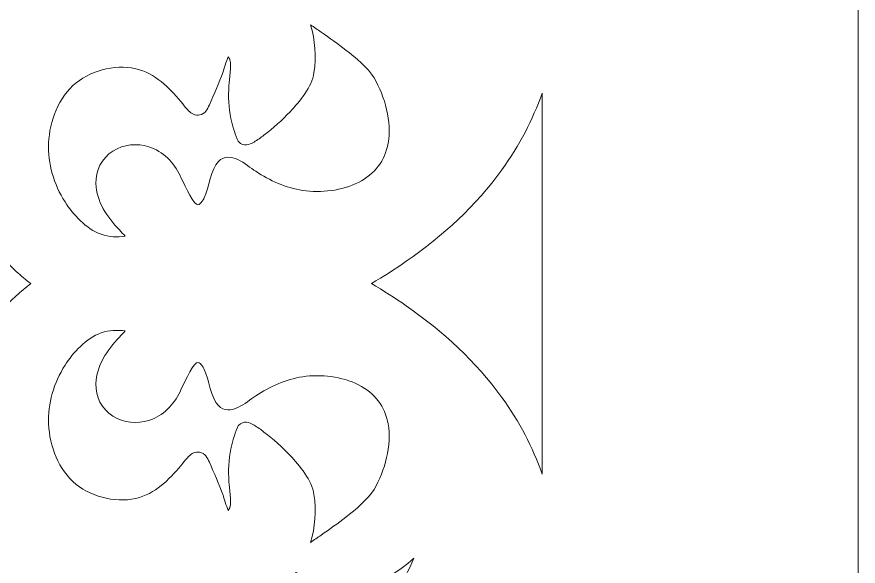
# Model space of a CAD drawing. Header units: centimetres. Extents: x -30.6 to 32.1, y -25.7 to 17.6.
# Drawn here: x -3.37 to 0.367, y 5.721 to 8.162 of the extents above; entities that cross this region are included whole.
import ezdxf

# ---------------------------------------------------------------- set-up
doc = ezdxf.new("R2010")
doc.units = ezdxf.units.CM
doc.header["$MEASUREMENT"] = 0
doc.layers.add('layer 1', color=7, linetype='Continuous')

msp = doc.modelspace()

# ---------------------------------------------------------------- linework, layer by layer
at = {"layer": 'layer 1', "color": 19, "lineweight": 20}
for points, knots in [([(-13.93922, 17.46558), (-13.93922, 17.46558), (-0.32715, 17.46558), (-0.32715, 17.46558), (-0.32715, 17.46558), (0.05453, 17.46558), (0.36681, 17.1533), (0.36681, 16.77162), (0.36681, 16.77162), (0.36681, 16.77162), (0.36681, -2.84046), (0.36681, -2.84046), (0.36681, -2.84046), (0.36681, -3.22214), (0.05453, -3.53442), (-0.32715, -3.53442), (-0.32715, -3.53442), (-0.32715, -3.53442), (-13.93922, -3.53442), (-13.93922, -3.53442), (-13.93922, -3.53442), (-14.3209, -3.53442), (-14.63318, -3.22214), (-14.63318, -2.84046), (-14.63318, -2.84046), (-14.63318, -2.84046), (-14.63318, 16.77162), (-14.63318, 16.77162), (-14.63318, 16.77162), (-14.63318, 17.1533), (-14.3209, 17.46558), (-13.93922, 17.46558)], [0, 0, 0, 0, 0.1111111, 0.1111111, 0.1111111, 0.1111111, 0.2222222, 0.2222222, 0.2222222, 0.2222222, 0.3333333, 0.3333333, 0.3333333, 0.3333333, 0.4444444, 0.4444444, 0.4444444, 0.4444444, 0.5555556, 0.5555556, 0.5555556, 0.5555556, 0.6666667, 0.6666667, 0.6666667, 0.6666667, 0.7777778, 0.7777778, 0.7777778, 0.7777778, 1, 1, 1, 1]), ([(-2.06509, 8.12689), (-2.04955, 8.11566), (-2.03333, 8.10486), (-2.0186, 8.09455), (-2.0186, 8.09455), (-1.9813, 8.06854), (-1.94412, 8.04234), (-1.90829, 8.01451), (-1.90829, 8.01451), (-1.86719, 7.98262), (-1.8095, 7.93521), (-1.78346, 7.89101), (-1.78346, 7.89101), (-1.73429, 7.8075), (-1.70386, 7.69592), (-1.7208, 7.60028), (-1.7208, 7.60028), (-1.73453, 7.52265), (-1.78005, 7.46301), (-1.85279, 7.42626), (-1.85279, 7.42626), (-1.92536, 7.3896), (-2.0194, 7.37862), (-2.10017, 7.39087), (-2.10017, 7.39087), (-2.17549, 7.40229), (-2.24636, 7.43481), (-2.30869, 7.47574), (-2.30869, 7.47574), (-2.35239, 7.50442), (-2.42308, 7.57076), (-2.47459, 7.5192), (-2.47459, 7.5192), (-2.50775, 7.48601), (-2.51673, 7.40258), (-2.53802, 7.35779), (-2.53802, 7.35779), (-2.54217, 7.34908), (-2.55657, 7.32035), (-2.57122, 7.32914), (-2.57122, 7.32914), (-2.59504, 7.34339), (-2.63304, 7.43167), (-2.6451, 7.45703), (-2.6451, 7.45703), (-2.67262, 7.515), (-2.7188, 7.56449), (-2.78363, 7.58495), (-2.78363, 7.58495), (-2.83674, 7.60171), (-2.89606, 7.59565), (-2.94284, 7.56593), (-2.94284, 7.56593), (-2.99427, 7.53324), (-3.02041, 7.47919), (-3.01888, 7.42099), (-3.01888, 7.42099), (-3.01684, 7.3432), (-2.96801, 7.27068), (-2.91442, 7.215), (-2.91442, 7.215), (-2.90563, 7.20586), (-2.89704, 7.19673), (-2.8887, 7.18743), (-2.8887, 7.18743), (-2.92471, 7.18277), (-2.9601, 7.1831), (-2.99588, 7.19593), (-2.99588, 7.19593), (-3.06234, 7.21976), (-3.12011, 7.28357), (-3.15592, 7.3398), (-3.15592, 7.3398), (-3.20586, 7.41819), (-3.23311, 7.5097), (-3.22882, 7.60159), (-3.22882, 7.60159), (-3.22431, 7.69793), (-3.18527, 7.80481), (-3.10643, 7.86887), (-3.10643, 7.86887), (-3.03292, 7.92858), (-2.91709, 7.95545), (-2.82447, 7.92678), (-2.82447, 7.92678), (-2.7438, 7.90181), (-2.68316, 7.83662), (-2.63255, 7.77499), (-2.63255, 7.77499), (-2.62437, 7.765), (-2.61596, 7.75432), (-2.60689, 7.74507), (-2.60689, 7.74507), (-2.59389, 7.73184), (-2.57793, 7.72265), (-2.55792, 7.72636), (-2.55792, 7.72636), (-2.53273, 7.73102), (-2.52373, 7.75087), (-2.51491, 7.7706), (-2.51491, 7.7706), (-2.49338, 7.81884), (-2.4716, 7.86794), (-2.45412, 7.91761), (-2.45412, 7.91761), (-2.45056, 7.92776), (-2.43933, 7.96582), (-2.43137, 7.98443), (-2.43137, 7.98443), (-2.42751, 7.98014), (-2.42436, 7.97427), (-2.42315, 7.97052), (-2.42315, 7.97052), (-2.41506, 7.94564), (-2.42601, 7.88473), (-2.428, 7.85698), (-2.428, 7.85698), (-2.43142, 7.80894), (-2.42852, 7.75827), (-2.41905, 7.71093), (-2.41905, 7.71093), (-2.41263, 7.67885), (-2.40306, 7.64936), (-2.39162, 7.61872), (-2.39162, 7.61872), (-2.38989, 7.61407), (-2.38724, 7.6098), (-2.38383, 7.60612), (-2.38383, 7.60612), (-2.36369, 7.58442), (-2.33735, 7.59331), (-2.31644, 7.60575), (-2.31644, 7.60575), (-2.30119, 7.61481), (-2.28632, 7.62568), (-2.2723, 7.63637), (-2.2723, 7.63637), (-2.23143, 7.66758), (-2.19185, 7.70304), (-2.15663, 7.73994), (-2.15663, 7.73994), (-2.11344, 7.78519), (-2.05912, 7.85146), (-2.05029, 7.91357), (-2.05029, 7.91357), (-2.03994, 7.98655), (-2.04446, 8.0584), (-2.06509, 8.12689)], [0, 0, 0, 0, 0.0263158, 0.0263158, 0.0263158, 0.0263158, 0.0526316, 0.0526316, 0.0526316, 0.0526316, 0.0789474, 0.0789474, 0.0789474, 0.0789474, 0.1052632, 0.1052632, 0.1052632, 0.1052632, 0.1315789, 0.1315789, 0.1315789, 0.1315789, 0.1578947, 0.1578947, 0.1578947, 0.1578947, 0.1842105, 0.1842105, 0.1842105, 0.1842105, 0.2105263, 0.2105263, 0.2105263, 0.2105263, 0.2368421, 0.2368421, 0.2368421, 0.2368421, 0.2631579, 0.2631579, 0.2631579, 0.2631579, 0.2894737, 0.2894737, 0.2894737, 0.2894737, 0.3157895, 0.3157895, 0.3157895, 0.3157895, 0.3421053, 0.3421053, 0.3421053, 0.3421053, 0.3684211, 0.3684211, 0.3684211, 0.3684211, 0.3947368, 0.3947368, 0.3947368, 0.3947368, 0.4210526, 0.4210526, 0.4210526, 0.4210526, 0.4473684, 0.4473684, 0.4473684, 0.4473684, 0.4736842, 0.4736842, 0.4736842, 0.4736842, 0.5, 0.5, 0.5, 0.5, 0.5263158, 0.5263158, 0.5263158, 0.5263158, 0.5526316, 0.5526316, 0.5526316, 0.5526316, 0.5789474, 0.5789474, 0.5789474, 0.5789474, 0.6052632, 0.6052632, 0.6052632, 0.6052632, 0.6315789, 0.6315789, 0.6315789, 0.6315789, 0.6578947, 0.6578947, 0.6578947, 0.6578947, 0.6842105, 0.6842105, 0.6842105, 0.6842105, 0.7105263, 0.7105263, 0.7105263, 0.7105263, 0.7368421, 0.7368421, 0.7368421, 0.7368421, 0.7631579, 0.7631579, 0.7631579, 0.7631579, 0.7894737, 0.7894737, 0.7894737, 0.7894737, 0.8157895, 0.8157895, 0.8157895, 0.8157895, 0.8421053, 0.8421053, 0.8421053, 0.8421053, 0.8684211, 0.8684211, 0.8684211, 0.8684211, 0.8947368, 0.8947368, 0.8947368, 0.8947368, 0.9210526, 0.9210526, 0.9210526, 0.9210526, 0.9473684, 0.9473684, 0.9473684, 0.9473684, 1, 1, 1, 1]), ([(-1.03657, 6.12997), (-1.07942, 6.24998), (-1.13763, 6.36314), (-1.21542, 6.47116), (-1.21542, 6.47116), (-1.33074, 6.63128), (-1.47646, 6.76339), (-1.64059, 6.87779), (-1.64059, 6.87779), (-1.68986, 6.91216), (-1.74146, 6.94545), (-1.79483, 6.9768), (-1.79483, 6.9768), (-1.74146, 7.00815), (-1.68986, 7.04145), (-1.64059, 7.07582), (-1.64059, 7.07582), (-1.47646, 7.19023), (-1.33074, 7.32234), (-1.21542, 7.48246), (-1.21542, 7.48246), (-1.13763, 7.59047), (-1.07942, 7.70366), (-1.03657, 7.82366), (-1.03657, 7.82366), (-1.03657, 7.82366), (-1.03657, 6.12997), (-1.03657, 6.12997)], [0, 0, 0, 0, 0.125, 0.125, 0.125, 0.125, 0.25, 0.25, 0.25, 0.25, 0.375, 0.375, 0.375, 0.375, 0.5, 0.5, 0.5, 0.5, 0.625, 0.625, 0.625, 0.625, 0.75, 0.75, 0.75, 0.75, 1, 1, 1, 1]), ([(-3.66839, 7.47314), (-4.06394, 7.10522), (-4.58979, 6.76109), (-5.11574, 6.41698), (-5.11574, 6.41698), (-5.44815, 6.87269), (-5.78059, 7.32841), (-6.01872, 7.76691), (-6.01872, 7.76691), (-6.01746, 7.69285), (-6.03369, 7.61887), (-6.06603, 7.54614), (-6.06603, 7.54614), (-6.13754, 7.38527), (-6.14008, 7.18491), (-6.09309, 7.01612), (-6.09309, 7.01612), (-6.03078, 6.7922), (-5.88672, 6.62108), (-5.69433, 6.51345), (-5.69433, 6.51345), (-5.60073, 6.46107), (-5.50314, 6.37362), (-5.42458, 6.29867), (-5.42458, 6.29867), (-5.30024, 6.18006), (-5.18332, 6.04945), (-5.07393, 5.91523), (-5.07393, 5.91523), (-4.80005, 5.57912), (-4.55321, 5.19331), (-4.37447, 4.79036), (-4.37447, 4.79036), (-4.33436, 4.69992), (-4.29704, 4.60685), (-4.26357, 4.51186), (-4.26357, 4.51186), (-4.00079, 4.79111), (-3.59349, 4.9181), (-3.22108, 4.67587), (-3.22108, 4.67587), (-3.19463, 4.65959), (-3.16983, 4.64077), (-3.14667, 4.6201), (-3.14667, 4.6201), (-3.16773, 4.66564), (-3.18063, 4.71803), (-3.18354, 4.77775), (-3.18354, 4.77775), (-3.18463, 4.79967), (-3.18586, 4.82236), (-3.16431, 4.83695), (-3.16431, 4.83695), (-3.13873, 4.8543), (-3.11073, 4.83922), (-3.08665, 4.82834), (-3.08665, 4.82834), (-2.90543, 4.74634), (-2.4961, 4.77007), (-2.39014, 4.96363), (-2.39014, 4.96363), (-2.44297, 4.97523), (-2.49882, 4.9894), (-2.54672, 5.013), (-2.54672, 5.013), (-2.59234, 5.03548), (-2.62679, 5.065), (-2.66041, 5.10122), (-2.66041, 5.10122), (-2.67391, 5.1158), (-2.68603, 5.13004), (-2.68055, 5.1514), (-2.68055, 5.1514), (-2.67468, 5.17424), (-2.65464, 5.18131), (-2.63424, 5.18817), (-2.63424, 5.18817), (-2.58293, 5.20548), (-2.53225, 5.21981), (-2.47884, 5.23045), (-2.47884, 5.23045), (-2.38862, 5.24838), (-2.30246, 5.25958), (-2.21287, 5.28409), (-2.21287, 5.28409), (-2.10472, 5.31365), (-1.98281, 5.35923), (-1.88572, 5.41317), (-1.88572, 5.41317), (-1.79658, 5.46271), (-1.74053, 5.51495), (-1.68798, 5.59944), (-1.68798, 5.59944), (-1.65734, 5.64868), (-1.63062, 5.70204), (-1.6061, 5.75604), (-1.6061, 5.75604), (-1.7527, 5.62846), (-1.92824, 5.55943), (-2.12712, 5.69131), (-2.12712, 5.69131), (-2.12793, 5.69185), (-2.12871, 5.69238), (-2.12948, 5.69291), (-2.12948, 5.69291), (-2.27042, 5.486), (-2.55141, 5.38998), (-2.80148, 5.38654), (-2.80148, 5.38654), (-3.11228, 5.3822), (-3.40674, 5.51052), (-3.58195, 5.75908), (-3.58195, 5.75908), (-3.63957, 5.84079), (-3.67909, 5.93174), (-3.69991, 6.02804), (-3.69991, 6.02804), (-3.77058, 6.35469), (-3.62217, 6.69816), (-3.37256, 6.92286), (-3.37256, 6.92286), (-3.35152, 6.94181), (-3.32996, 6.95976), (-3.30796, 6.9768), (-3.30796, 6.9768), (-3.32996, 6.99384), (-3.35152, 7.01181), (-3.37256, 7.03076), (-3.37256, 7.03076), (-3.50624, 7.15109), (-3.61087, 7.3055), (-3.66839, 7.47314)], [0, 0, 0, 0, 0.0294118, 0.0294118, 0.0294118, 0.0294118, 0.0588235, 0.0588235, 0.0588235, 0.0588235, 0.0882353, 0.0882353, 0.0882353, 0.0882353, 0.1176471, 0.1176471, 0.1176471, 0.1176471, 0.1470588, 0.1470588, 0.1470588, 0.1470588, 0.1764706, 0.1764706, 0.1764706, 0.1764706, 0.2058824, 0.2058824, 0.2058824, 0.2058824, 0.2352941, 0.2352941, 0.2352941, 0.2352941, 0.2647059, 0.2647059, 0.2647059, 0.2647059, 0.2941176, 0.2941176, 0.2941176, 0.2941176, 0.3235294, 0.3235294, 0.3235294, 0.3235294, 0.3529412, 0.3529412, 0.3529412, 0.3529412, 0.3823529, 0.3823529, 0.3823529, 0.3823529, 0.4117647, 0.4117647, 0.4117647, 0.4117647, 0.4411765, 0.4411765, 0.4411765, 0.4411765, 0.4705882, 0.4705882, 0.4705882, 0.4705882, 0.5, 0.5, 0.5, 0.5, 0.5294118, 0.5294118, 0.5294118, 0.5294118, 0.5588235, 0.5588235, 0.5588235, 0.5588235, 0.5882353, 0.5882353, 0.5882353, 0.5882353, 0.6176471, 0.6176471, 0.6176471, 0.6176471, 0.6470588, 0.6470588, 0.6470588, 0.6470588, 0.6764706, 0.6764706, 0.6764706, 0.6764706, 0.7058824, 0.7058824, 0.7058824, 0.7058824, 0.7352941, 0.7352941, 0.7352941, 0.7352941, 0.7647059, 0.7647059, 0.7647059, 0.7647059, 0.7941176, 0.7941176, 0.7941176, 0.7941176, 0.8235294, 0.8235294, 0.8235294, 0.8235294, 0.8529412, 0.8529412, 0.8529412, 0.8529412, 0.8823529, 0.8823529, 0.8823529, 0.8823529, 0.9117647, 0.9117647, 0.9117647, 0.9117647, 0.9411765, 0.9411765, 0.9411765, 0.9411765, 1, 1, 1, 1]), ([(-2.06509, 5.82673), (-2.04955, 5.83795), (-2.03333, 5.84876), (-2.0186, 5.85907), (-2.0186, 5.85907), (-1.9813, 5.88509), (-1.94412, 5.91127), (-1.90829, 5.93909), (-1.90829, 5.93909), (-1.86719, 5.971), (-1.8095, 6.0184), (-1.78346, 6.06261), (-1.78346, 6.06261), (-1.73429, 6.14612), (-1.70386, 6.25768), (-1.7208, 6.35333), (-1.7208, 6.35333), (-1.73453, 6.43096), (-1.78005, 6.49062), (-1.85279, 6.52735), (-1.85279, 6.52735), (-1.92536, 6.56402), (-2.0194, 6.57499), (-2.10017, 6.56275), (-2.10017, 6.56275), (-2.17549, 6.55134), (-2.24636, 6.51881), (-2.30869, 6.47788), (-2.30869, 6.47788), (-2.35239, 6.4492), (-2.42308, 6.38286), (-2.47459, 6.43442), (-2.47459, 6.43442), (-2.50775, 6.4676), (-2.51673, 6.55104), (-2.53802, 6.59583), (-2.53802, 6.59583), (-2.54217, 6.60452), (-2.55657, 6.63327), (-2.57122, 6.62448), (-2.57122, 6.62448), (-2.59504, 6.61021), (-2.63304, 6.52195), (-2.6451, 6.4966), (-2.6451, 6.4966), (-2.67262, 6.43862), (-2.7188, 6.38913), (-2.78363, 6.36867), (-2.78363, 6.36867), (-2.83674, 6.35191), (-2.89606, 6.35796), (-2.94284, 6.38769), (-2.94284, 6.38769), (-2.99427, 6.42038), (-3.02041, 6.47442), (-3.01888, 6.53261), (-3.01888, 6.53261), (-3.01684, 6.61042), (-2.96801, 6.68294), (-2.91442, 6.7386), (-2.91442, 6.7386), (-2.90563, 6.74776), (-2.89704, 6.75689), (-2.8887, 6.76618), (-2.8887, 6.76618), (-2.92471, 6.77084), (-2.9601, 6.77051), (-2.99588, 6.75769), (-2.99588, 6.75769), (-3.06234, 6.73386), (-3.12011, 6.67006), (-3.15592, 6.61382), (-3.15592, 6.61382), (-3.20586, 6.53543), (-3.23311, 6.4439), (-3.22882, 6.35204), (-3.22882, 6.35204), (-3.22431, 6.2557), (-3.18527, 6.1488), (-3.10643, 6.08475), (-3.10643, 6.08475), (-3.03292, 6.02504), (-2.91709, 5.99815), (-2.82447, 6.02682), (-2.82447, 6.02682), (-2.7438, 6.05179), (-2.68316, 6.11699), (-2.63255, 6.17862), (-2.63255, 6.17862), (-2.62437, 6.18862), (-2.61596, 6.1993), (-2.60689, 6.20853), (-2.60689, 6.20853), (-2.59389, 6.22177), (-2.57793, 6.23097), (-2.55792, 6.22725), (-2.55792, 6.22725), (-2.53273, 6.22259), (-2.52373, 6.20276), (-2.51491, 6.183), (-2.51491, 6.183), (-2.49338, 6.13477), (-2.4716, 6.08567), (-2.45412, 6.036), (-2.45412, 6.036), (-2.45056, 6.02585), (-2.43933, 5.9878), (-2.43137, 5.96917), (-2.43137, 5.96917), (-2.42751, 5.97349), (-2.42436, 5.97935), (-2.42315, 5.98308), (-2.42315, 5.98308), (-2.41506, 6.00797), (-2.42601, 6.06888), (-2.428, 6.09663), (-2.428, 6.09663), (-2.43142, 6.14468), (-2.42852, 6.19535), (-2.41905, 6.24268), (-2.41905, 6.24268), (-2.41263, 6.27477), (-2.40306, 6.30426), (-2.39162, 6.3349), (-2.39162, 6.3349), (-2.38989, 6.33954), (-2.38724, 6.34382), (-2.38383, 6.3475), (-2.38383, 6.3475), (-2.36369, 6.36918), (-2.33735, 6.3603), (-2.31644, 6.34786), (-2.31644, 6.34786), (-2.30119, 6.3388), (-2.28632, 6.32794), (-2.2723, 6.31725), (-2.2723, 6.31725), (-2.23143, 6.28603), (-2.19185, 6.25058), (-2.15663, 6.21369), (-2.15663, 6.21369), (-2.11344, 6.16841), (-2.05912, 6.10216), (-2.05029, 6.04005), (-2.05029, 6.04005), (-2.03994, 5.96706), (-2.04446, 5.89522), (-2.06509, 5.82673)], [0, 0, 0, 0, 0.0263158, 0.0263158, 0.0263158, 0.0263158, 0.0526316, 0.0526316, 0.0526316, 0.0526316, 0.0789474, 0.0789474, 0.0789474, 0.0789474, 0.1052632, 0.1052632, 0.1052632, 0.1052632, 0.1315789, 0.1315789, 0.1315789, 0.1315789, 0.1578947, 0.1578947, 0.1578947, 0.1578947, 0.1842105, 0.1842105, 0.1842105, 0.1842105, 0.2105263, 0.2105263, 0.2105263, 0.2105263, 0.2368421, 0.2368421, 0.2368421, 0.2368421, 0.2631579, 0.2631579, 0.2631579, 0.2631579, 0.2894737, 0.2894737, 0.2894737, 0.2894737, 0.3157895, 0.3157895, 0.3157895, 0.3157895, 0.3421053, 0.3421053, 0.3421053, 0.3421053, 0.3684211, 0.3684211, 0.3684211, 0.3684211, 0.3947368, 0.3947368, 0.3947368, 0.3947368, 0.4210526, 0.4210526, 0.4210526, 0.4210526, 0.4473684, 0.4473684, 0.4473684, 0.4473684, 0.4736842, 0.4736842, 0.4736842, 0.4736842, 0.5, 0.5, 0.5, 0.5, 0.5263158, 0.5263158, 0.5263158, 0.5263158, 0.5526316, 0.5526316, 0.5526316, 0.5526316, 0.5789474, 0.5789474, 0.5789474, 0.5789474, 0.6052632, 0.6052632, 0.6052632, 0.6052632, 0.6315789, 0.6315789, 0.6315789, 0.6315789, 0.6578947, 0.6578947, 0.6578947, 0.6578947, 0.6842105, 0.6842105, 0.6842105, 0.6842105, 0.7105263, 0.7105263, 0.7105263, 0.7105263, 0.7368421, 0.7368421, 0.7368421, 0.7368421, 0.7631579, 0.7631579, 0.7631579, 0.7631579, 0.7894737, 0.7894737, 0.7894737, 0.7894737, 0.8157895, 0.8157895, 0.8157895, 0.8157895, 0.8421053, 0.8421053, 0.8421053, 0.8421053, 0.8684211, 0.8684211, 0.8684211, 0.8684211, 0.8947368, 0.8947368, 0.8947368, 0.8947368, 0.9210526, 0.9210526, 0.9210526, 0.9210526, 0.9473684, 0.9473684, 0.9473684, 0.9473684, 1, 1, 1, 1])]:
    msp.add_open_spline(points, degree=3, knots=knots, dxfattribs=at)

doc.saveas('drawing.dxf')
